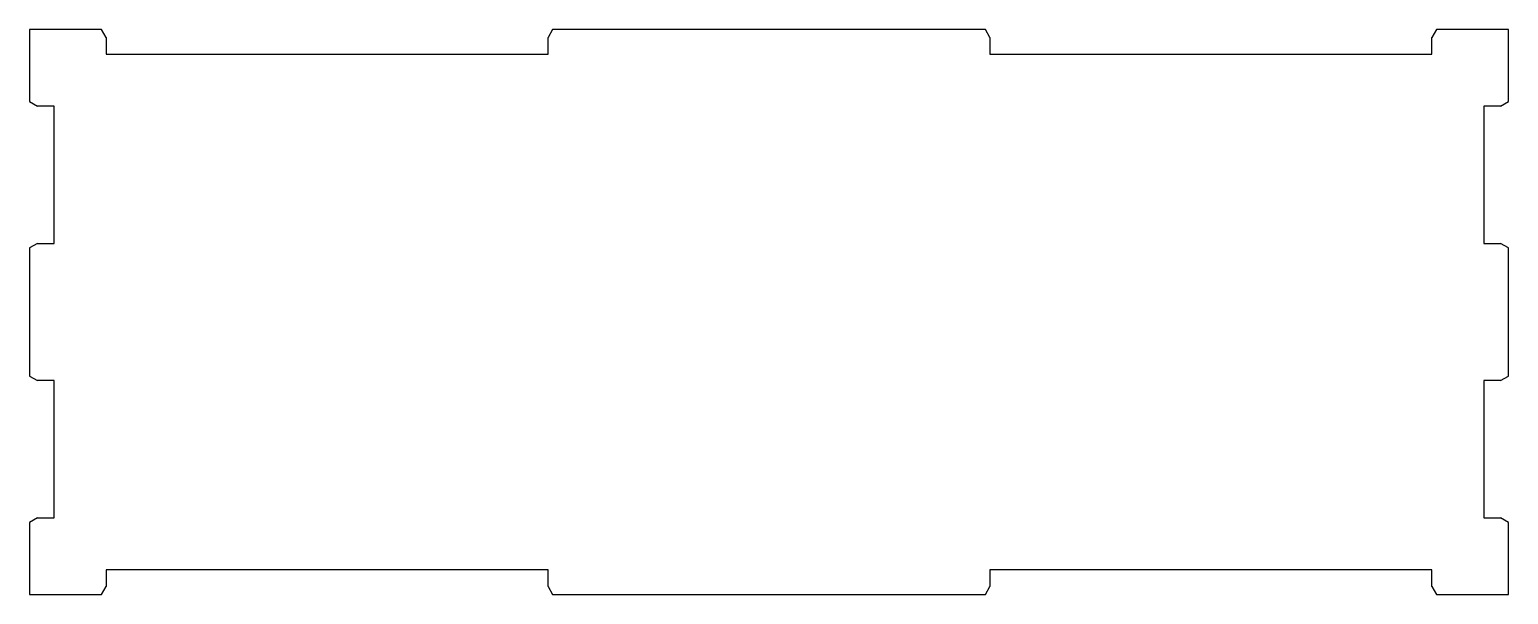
# Model space of a CAD drawing. Header units: inches. Extents: x -4.83 to 4.83, y -1.84 to 1.84.
import ezdxf

# ---------------------------------------------------------------- set-up
doc = ezdxf.new("R2010")
doc.units = ezdxf.units.IN
doc.header["$MEASUREMENT"] = 0

msp = doc.modelspace()

# ---------------------------------------------------------------- linework, layer by layer
at = {"color": 7, "linetype": 'Continuous', "lineweight": 25}
for p, q in [((-4.825, 1.8436), (-4.825, 1.3736)), ((-4.355, 1.8436), (-4.825, 1.8436)), ((-4.325, 1.7916), (-4.355, 1.8436)), ((-1.4117, 1.8436), (-1.4417, 1.7916)), ((1.4117, 1.8436), (-1.4117, 1.8436)), ((1.4417, 1.7916), (1.4117, 1.8436)), ((4.355, 1.8436), (4.325, 1.7916)), ((4.825, 1.8436), (4.355, 1.8436)), ((4.825, 1.3736), (4.825, 1.8436)), ((-4.325, 1.7916), (-4.325, 1.6836)), ((-1.4417, 1.6836), (-1.4417, 1.7916)), ((1.4417, 1.7916), (1.4417, 1.6836)), ((4.325, 1.6836), (4.325, 1.7916)), ((-4.325, 1.6836), (-1.4417, 1.6836)), ((1.4417, 1.6836), (4.325, 1.6836)), ((-4.825, 1.3736), (-4.773, 1.3436)), ((4.773, 1.3436), (4.825, 1.3736)), ((-4.665, 1.3436), (-4.773, 1.3436)), ((-4.665, 0.4479), (-4.665, 1.3436)), ((4.773, 1.3436), (4.665, 1.3436)), ((4.665, 1.3436), (4.665, 0.4479)), ((-4.773, 0.4479), (-4.825, 0.4179)), ((-4.825, 0.4179), (-4.825, -0.4179)), ((-4.773, 0.4479), (-4.665, 0.4479)), ((4.665, 0.4479), (4.773, 0.4479)), ((4.825, 0.4179), (4.773, 0.4479)), ((4.825, -0.4179), (4.825, 0.4179)), ((-4.825, -0.4179), (-4.773, -0.4479)), ((-4.665, -0.4479), (-4.773, -0.4479)), ((-4.665, -1.3436), (-4.665, -0.4479)), ((4.773, -0.4479), (4.665, -0.4479)), ((4.665, -0.4479), (4.665, -1.3436)), ((4.773, -0.4479), (4.825, -0.4179)), ((-4.773, -1.3436), (-4.825, -1.3736)), ((-4.773, -1.3436), (-4.665, -1.3436)), ((4.665, -1.3436), (4.773, -1.3436)), ((4.825, -1.3736), (4.773, -1.3436)), ((-4.825, -1.3736), (-4.825, -1.8436)), ((4.825, -1.8436), (4.825, -1.3736)), ((-1.4417, -1.6836), (-4.325, -1.6836)), ((-4.325, -1.6836), (-4.325, -1.7916)), ((-1.4417, -1.7916), (-1.4417, -1.6836)), ((4.325, -1.6836), (1.4417, -1.6836)), ((1.4417, -1.6836), (1.4417, -1.7916)), ((4.325, -1.7916), (4.325, -1.6836)), ((-4.355, -1.8436), (-4.325, -1.7916)), ((-1.4417, -1.7916), (-1.4117, -1.8436)), ((1.4117, -1.8436), (1.4417, -1.7916)), ((4.325, -1.7916), (4.355, -1.8436)), ((-4.825, -1.8436), (-4.355, -1.8436)), ((-1.4117, -1.8436), (1.4117, -1.8436)), ((4.355, -1.8436), (4.825, -1.8436))]:
    msp.add_line(p, q, dxfattribs=at)

doc.saveas('drawing.dxf')
